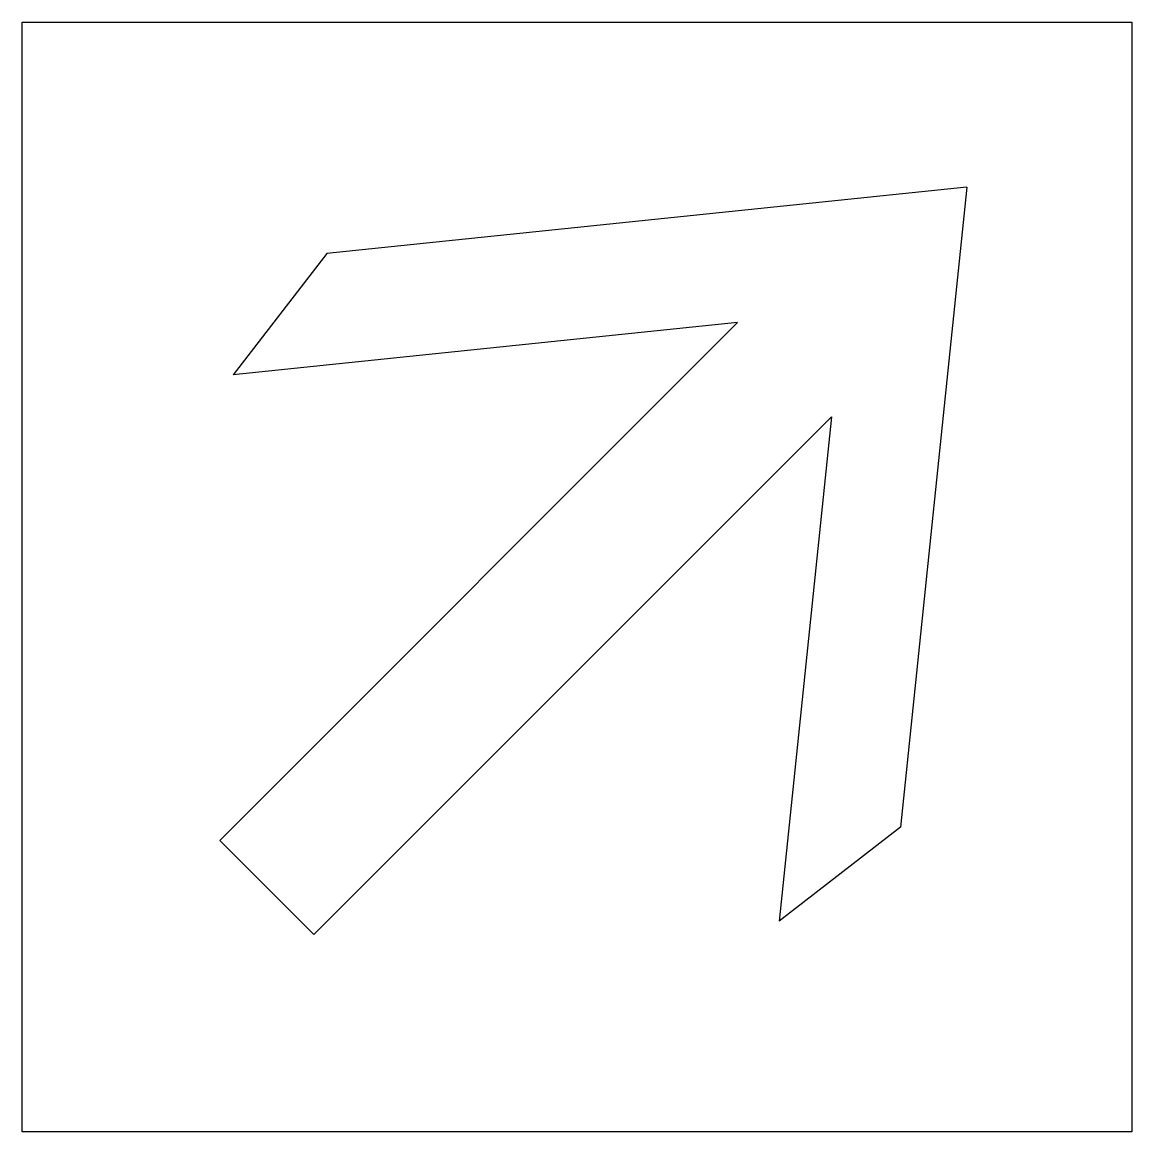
# Model space of a CAD drawing. Extents: x 0 to 100, y 0 to 100.
import ezdxf

# ---------------------------------------------------------------- set-up
doc = ezdxf.new("R2010")
doc.units = 0
doc.header["$LTSCALE"] = 50
doc.header["$MEASUREMENT"] = 0
doc.layers.get('0').update_dxf_attribs({"linetype": 'CONTINUOUS'})

msp = doc.modelspace()

# ---------------------------------------------------------------- linework, layer by layer
at = {"color": 0, "linetype": 'ByBlock'}
for p, q in [((0, 0), (0, 100)), ((0, 100), (100, 100)), ((100, 100), (100, 0)), ((85.13, 85.13), (27.44, 79.15)), ((85.13, 85.13), (79.16, 27.44)), ((27.44, 79.15), (19, 68.23)), ((17.81, 26.25), (64.46, 72.93)), ((64.46, 72.93), (19, 68.23)), ((26.29, 17.77), (72.94, 64.44)), ((72.94, 64.44), (68.23, 18.99)), ((79.16, 27.44), (68.23, 18.99)), ((26.29, 17.77), (17.81, 26.25)), ((19.22, 24.83), (24.88, 19.18)), ((100, 0), (0, 0))]:
    msp.add_line(p, q, dxfattribs=at)

doc.saveas('drawing.dxf')
